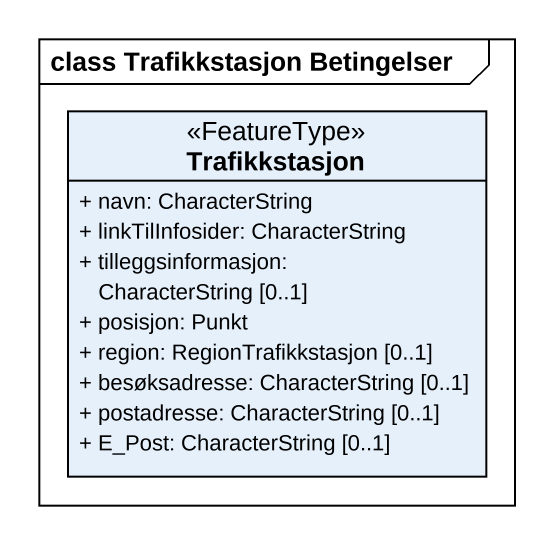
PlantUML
@startuml
mainframe class Trafikkstasjon Betingelser
hide circle
hide empty members
skinparam classAttributeIconSize 0
class Trafikkstasjon <<FeatureType>> {
  + navn: CharacterString
  + linkTilInfosider: CharacterString
  + tilleggsinformasjon: CharacterString [0..1]
  + posisjon: Punkt
  + region: RegionTrafikkstasjon [0..1]
  + besøksadresse: CharacterString [0..1]
  + postadresse: CharacterString [0..1]
  + E_Post: CharacterString [0..1]
}
@enduml
